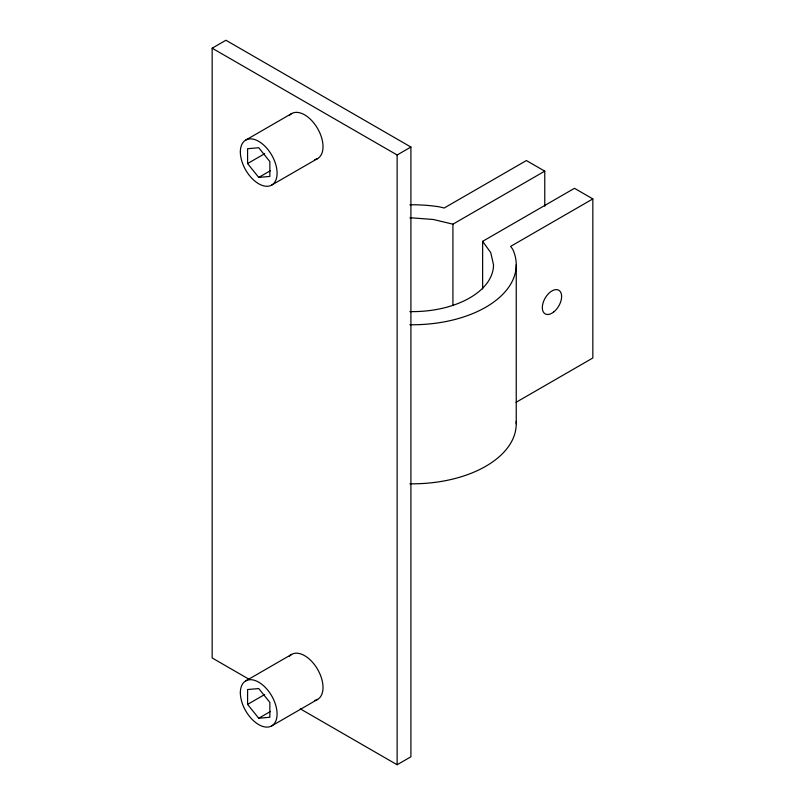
<?xml version="1.0" encoding="UTF-8"?>
<svg xmlns="http://www.w3.org/2000/svg" width="805" height="805" viewBox="0 0 805 805"><rect width="100%" height="100%" fill="white"/><g stroke="black" fill="none" stroke-linecap="round" stroke-linejoin="round"><path stroke-width="1.21" d="M249.148 679.319L212.158 657.957L212.158 48.199L225.933 40.25L410.902 147.043L410.902 756.801L397.127 764.75L300.285 708.843M245.736 140.08L291.651 113.565M247.588 163.566L247.588 148.724L258.727 147.728L269.856 161.584L269.856 176.426L258.727 177.422L247.588 163.566L264.674 153.705M258.727 177.422L270.47 170.64M271.708 185.07L317.633 158.555M212.158 48.199L397.127 154.993L410.902 147.043M409.866 217.924A81.174 46.861 0 0 1 412.341 217.893L433.352 219.493L452.923 224.172L544.764 171.153L544.764 206.221M482.638 288.925L482.638 241.329L574.478 188.31L592.842 198.916L592.842 357.984L516.055 402.319M592.842 198.916L510.642 246.37L512.705 249.238A103.905 59.983 0 0 1 409.886 324.737M245.736 680.909L291.651 654.395M247.588 704.395L247.588 689.553L258.727 688.557L269.856 702.403L269.856 717.255L258.727 718.251L247.588 704.395L264.674 694.534M258.727 718.251L270.47 711.469M271.708 725.899L317.633 699.384M544.764 171.153L526.4 160.547L444.199 208.012L439.238 206.825A103.905 59.983 0 0 0 409.886 204.792M482.638 241.329L490.748 252.629L493.515 264.765A81.174 46.861 0 0 1 409.866 311.605M516.246 264.765L516.246 423.833M452.923 224.172L452.923 305.588M397.127 154.993L397.127 764.75M516.156 421.428A103.905 59.983 0 0 1 409.886 483.795M289.367 656.296A25.971 14.993 60 0 1 317.633 669.388A25.971 14.993 60 0 1 314.846 700.42M289.367 115.467A25.971 14.993 60 0 1 317.633 128.569A25.971 14.993 60 0 1 314.846 159.591M553.588 312.088A13.635 7.869 -60 0 0 559.394 290.655A13.635 7.869 -60 0 0 542.932 303.394A13.635 7.869 -60 0 0 553.588 312.088M240.353 151.974A25.971 14.993 60 0 0 267.904 186.247A25.971 14.993 60 0 0 267.904 149.509A25.971 14.993 60 0 0 240.353 151.974M240.353 692.793A25.971 14.993 60 0 0 267.904 727.066A25.971 14.993 60 0 0 267.904 690.338A25.971 14.993 60 0 0 240.353 692.793"/></g></svg>
